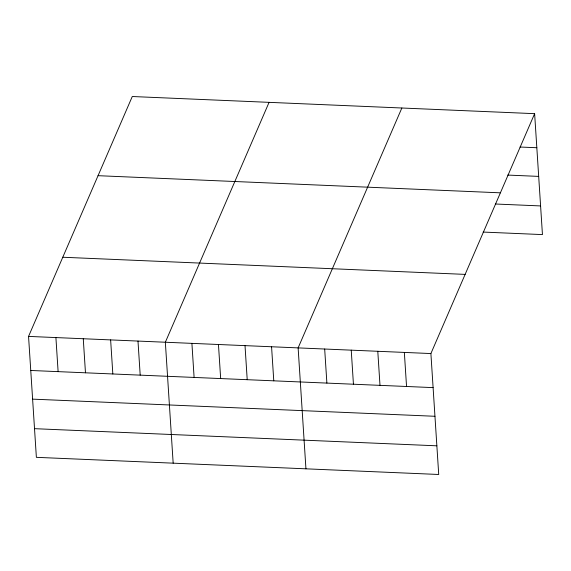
<?xml version="1.0" encoding="UTF-8"?>
<svg xmlns="http://www.w3.org/2000/svg" width="571" height="571" viewBox="0 0 571 571"><rect width="100%" height="100%" fill="white"/><g stroke="black" fill="none" stroke-linecap="round" stroke-linejoin="round"><path stroke-width="0.86" d="M534.627 113.665L430.898 353.549L438.721 474.48L36.373 457.335L28.55 336.405L132.279 96.52L534.627 113.665L542.45 234.595L483.145 232.069M269.077 102.345L165.347 342.229L173.17 463.167M401.856 108.005L298.126 347.889L305.942 468.827M520.017 147.018L536.833 147.732M507.705 175.076L538.689 176.396M98.048 175.682L500.396 192.827M495.45 204.011L540.594 205.931M62.781 257.243L465.129 274.387M28.55 336.405L430.898 353.549M30.755 370.472L433.103 387.616M32.604 399.136L434.952 416.28M34.517 428.671L436.865 445.815M404.347 352.414L406.545 386.488M377.788 351.286L379.993 385.354M351.236 350.151L353.435 384.219M324.678 349.024L326.883 383.091M271.568 346.761L273.773 380.828M245.016 345.626L247.214 379.694M218.457 344.491L220.663 378.566M191.906 343.364L194.104 377.431M137.989 341.065L140.195 375.133M110.631 339.902L112.83 373.969M83.266 338.731L85.472 372.806M55.908 337.568L58.114 371.635"/></g></svg>
